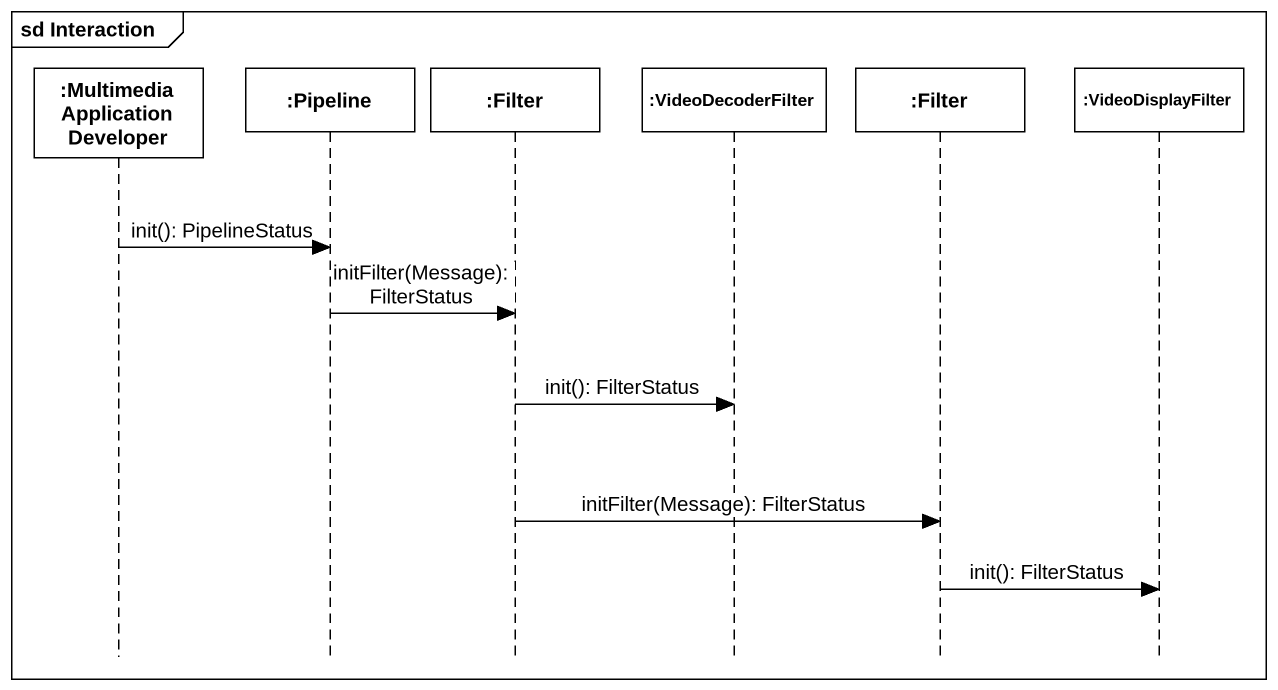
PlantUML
@startuml
mainframe sd Interaction
hide footbox
participant ":Multimedia Application Developer" as Multimedia_Application
participant ":Pipeline" as Pipeline
participant ":Filter" as Filter
participant ":VideoDecoderFilter" as VideoDecoderFilter
participant ":Filter" as Filter_2
participant ":VideoDisplayFilter" as VideoDisplayFilter

Multimedia_Application -> Pipeline : init(): PipelineStatus
Pipeline -> Filter : initFilter(Message): FilterStatus
Filter -> VideoDecoderFilter : init(): FilterStatus
Filter -> Filter_2 : initFilter(Message): FilterStatus
Filter_2 -> VideoDisplayFilter : init(): FilterStatus
@enduml
